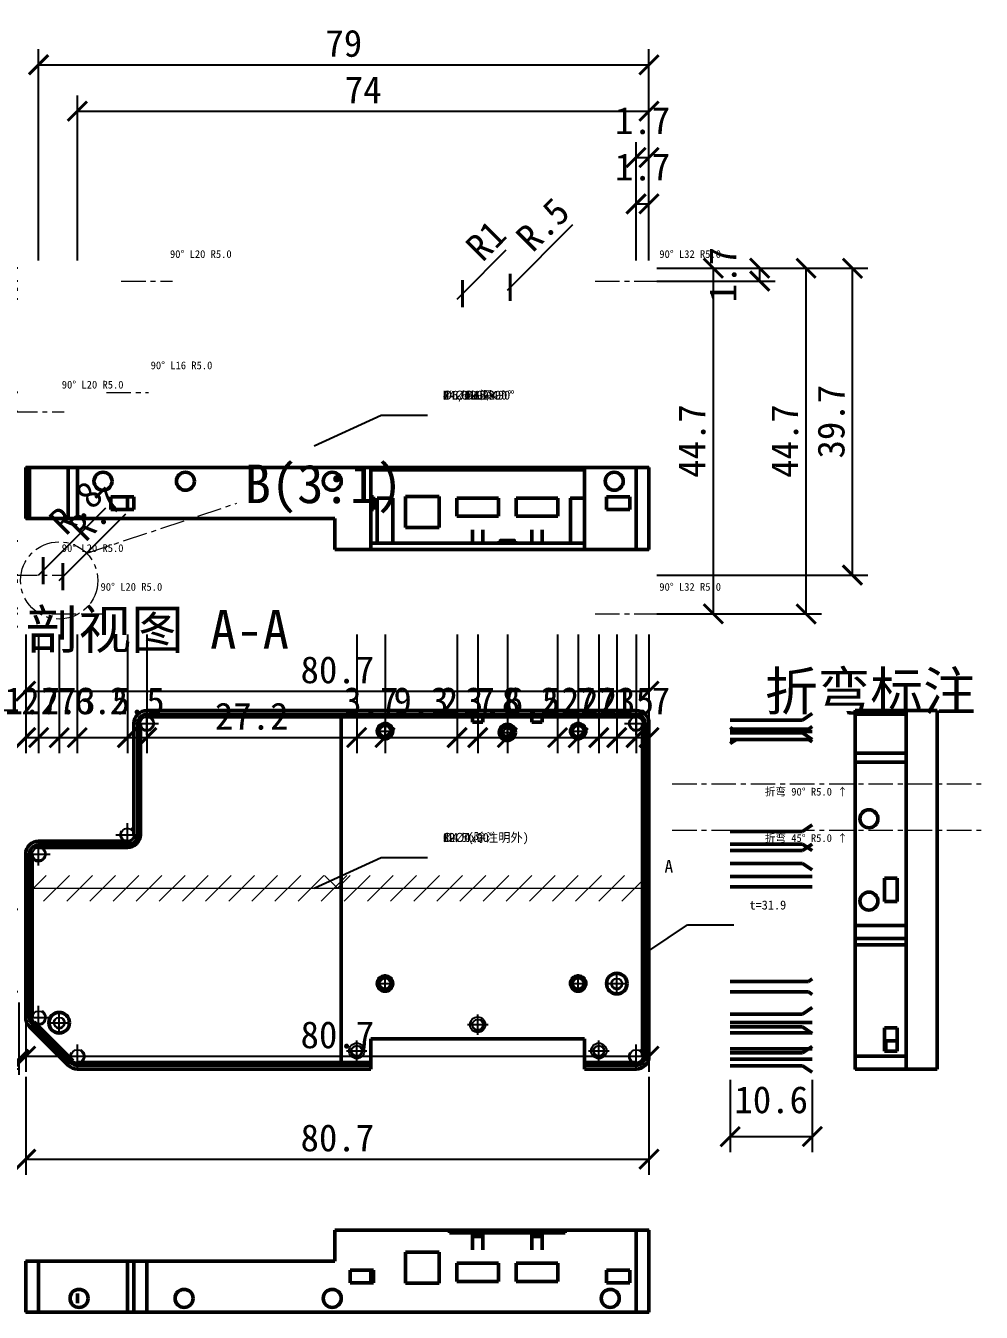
# Model space of a CAD drawing. Header units: metres. Extents: x 0 to 1189, y 0 to 841.
# Drawn here: x 425.5 to 549.2, y 503.3 to 669.8 of the extents above; entities that cross this region are included whole.
import ezdxf

# ---------------------------------------------------------------- set-up
doc = ezdxf.new("R2010")
doc.units = ezdxf.units.M
doc.linetypes.add('CENTER', pattern=[5.079999999999999, 3.175, -0.635, 0.635, -0.635])
for name, color, linetype, lineweight in [('CENTER', 1, 'CENTER', 18), ('DIM', 2, 'CONTINUOUS', 18), ('HOLE', 7, 'CONTINUOUS', 50), ('LEADER', 2, 'CONTINUOUS', 18), ('OUTLINE', 7, 'CONTINUOUS', 50), ('SECTION', 1, 'CONTINUOUS', 18), ('TEXT', 7, 'CONTINUOUS', 13)]:
    doc.layers.add(name, color=color, linetype=linetype, lineweight=lineweight)
doc.styles.add('OpenSansCondensed-Light', font='OpenSansCondensed-Light.ttf')
doc.styles.add('SimSun', font='simsun.ttc')
doc.dimstyles.new('EZDXF', dxfattribs={"dimtxt": 0.25, "dimasz": 0.175, "dimexe": 0.375, "dimexo": 0.125, "dimgap": 0.1, "dimtad": 1, "dimlfac": 100, "dimzin": 12, "dimdsep": 46, "dimtxsty": 'OpenSansCondensed-Light', "dimblk": 'ARCHTICK', "dimcen": 2.5, "dimazin": 3, "dimtfac": 0.5, "dimtmove": 2, "dimatfit": 3})
doc.dimstyles.new('GB_DIM', dxfattribs={"dimtxt": 3.5, "dimasz": 2.5, "dimexe": 2, "dimexo": 1, "dimgap": 1, "dimtad": 1, "dimdec": 1, "dimzin": 12, "dimdsep": 46, "dimtxsty": 'SimSun', "dimblk": 'ARCHTICK', "dimcen": 2.5, "dimclrd": 2, "dimclre": 2, "dimclrt": 7, "dimadec": 0, "dimazin": 3, "dimtfac": 1, "dimtmove": 2, "dimatfit": 3})

# ---------------------------------------------------------------- blocks, each defined once
blk = doc.blocks.new('_ARCHTICK')
at = {"color": 0, "linetype": 'BYBLOCK', "const_width": 0.15}
blk.add_lwpolyline([(-0.5, -0.5), (0.5, 0.5)], dxfattribs=at)
blk = doc.blocks.new('*D48')
at = {"color": 2}
for p, q in [((488.1896180352542, 635.9458280352542), (496.32134601890016, 644.0775560188988)), ((487.8361, 635.59231), (488.1896180352542, 635.9458280352542))]:
    blk.add_line(p, q, dxfattribs=at)
at = {"layer": 'Defpoints'}
for p in [(488.1896180352542, 635.9458280352542), (487.8361, 635.59231)]:
    blk.add_point(p, dxfattribs=at)
at = {"layer": 'DIM', "color": 2, "xscale": 2.5, "yscale": 2.5, "rotation": 224.9999999999954}
blk.add_blockref('_ARCHTICK', (488.1896180352542, 635.9458280352542), dxfattribs=at)
at = {"layer": 'DIM', "color": 7, "insert": (492.4322587223742, 644.077556018899), "char_height": 3.5, "attachment_point": 5, "rotation": 44.999999999995396, "style": 'SimSun'}
blk.add_mtext('R.5', dxfattribs=at)
blk = doc.blocks.new('*D50')
at = {"color": 2}
for p, q in [((427.7646967254237, 599.3018617254237), (435.896424709069, 607.433589709069)), ((427.1755, 598.712665), (427.7646967254237, 599.3018617254237))]:
    blk.add_line(p, q, dxfattribs=at)
at = {"layer": 'Defpoints'}
for p in [(427.7646967254237, 599.3018617254237), (427.1755, 598.712665)]:
    blk.add_point(p, dxfattribs=at)
at = {"layer": 'DIM', "color": 2, "xscale": 2.5, "yscale": 2.5, "rotation": 225}
blk.add_blockref('_ARCHTICK', (427.7646967254237, 599.3018617254237), dxfattribs=at)
at = {"layer": 'DIM', "color": 7, "insert": (432.007337412543, 607.433589709069), "char_height": 3.5, "attachment_point": 5, "rotation": 45, "style": 'SimSun'}
blk.add_mtext('R.8', dxfattribs=at)

msp = doc.modelspace()

# ---------------------------------------------------------------- hatches: boundary and pattern name
at = {"layer": 'SECTION'}
h = msp.add_hatch(dxfattribs=at)
h.set_pattern_fill('ANSI31', scale=0.6666)
h.set_pattern_definition([(45, (0, 0), (-1.4965596826, 1.4965596826), [])])
h.paths.add_polyline_path([(425.5090000034269, 556.53316), (506.16760000343874, 556.53316), (506.16760000343874, 559.86616), (425.5090000034269, 559.86616)])

# ---------------------------------------------------------------- linework, layer by layer
for centre, radius in [((441.1741, 579.5308600000001), 0.8332499999999999), ((504.5011, 579.5308600000001), 0.8332499999999999), ((472.00435, 578.53096), 0.6666), ((487.8361, 578.36431), 0.749925), ((487.8361, 578.36431), 0.49995), ((497.00185, 578.53096), 0.6666), ((438.67435, 565.1323), 0.8332499999999999), ((427.1755, 562.63255), 0.8332499999999999), ((472.00435, 545.86756), 0.6666), ((497.00185, 545.86756), 0.6666), ((502.00135, 545.86756), 0.6666), ((427.1755, 541.4846650000001), 0.8332499999999999), ((429.8419, 540.8014000000001), 0.6666), ((484.00315, 540.5517583000001), 0.9999), ((484.00315, 540.5517583000001), 0.6666), ((468.33805, 537.1684300000001), 0.9999), ((468.33805, 537.1684300000001), 0.6666), ((499.66825, 537.1684300000001), 0.9999), ((499.66825, 537.1684300000001), 0.6666), ((432.19133170000003, 536.4685000000001), 0.8332499999999999), ((504.5011, 536.4685000000001), 0.8332499999999999)]:
    msp.add_circle(centre, radius)
for centre, radius in [((441.1741, 579.5308600000001), 0.9582374999999999), ((504.5011, 579.5308600000001), 0.9582374999999999), ((472.00435, 578.53096), 0.7665899999999999), ((487.8361, 578.36431), 0.5749424999999999), ((497.00185, 578.53096), 0.7665899999999999), ((438.67435, 565.1323), 0.9582374999999999), ((427.1755, 562.63255), 0.9582374999999999), ((472.00435, 545.86756), 0.7665899999999999), ((497.00185, 545.86756), 0.7665899999999999), ((502.00135, 545.86756), 0.73326), ((427.1755, 541.4846650000001), 0.9582374999999999), ((429.8419, 540.8014000000001), 0.73326), ((484.00315, 540.5517583000001), 0.7665899999999999), ((468.33805, 537.1684300000001), 0.7665899999999999), ((499.66825, 537.1684300000001), 0.7665899999999999), ((432.19133170000003, 536.4685000000001), 0.9582374999999999), ((504.5011, 536.4685000000001), 0.9582374999999999)]:
    msp.add_arc(centre, radius, 150, 60)
at = {"layer": 'CENTER'}
for p, q in [((437.85776500000003, 636.75886), (444.490435, 636.75886)), ((499.18496500000003, 636.75886), (509.817235, 636.75886)), ((435.94129000000004, 622.3603), (441.40741, 622.3603)), ((423.859165, 619.86055), (430.49183500000004, 619.86055)), ((433.34155, 601.52905), (452.8414, 608.0289)), ((423.859165, 598.712665), (430.49183500000004, 598.712665)), ((428.8749967, 593.6965), (435.5076667, 593.6965)), ((499.18496500000003, 593.6965), (509.817235, 593.6965)), ((509.1676, 571.69736), (549.1676, 571.69736)), ((509.1676, 565.69736), (549.1676, 565.69736))]:
    msp.add_line(p, q, dxfattribs=at)
msp.add_circle((429.8419, 598.0294), 4.999499999999999, dxfattribs=at)
at = {"layer": 'HOLE'}
for centre, radius in [((472.00435, 578.53096), 0.9999), ((472.00435, 578.53096), 0.8332499999999999), ((497.00185, 578.53096), 0.9999), ((497.00185, 578.53096), 0.8332499999999999), ((472.00435, 545.86756), 0.9999), ((472.00435, 545.86756), 0.8332499999999999), ((497.00185, 545.86756), 0.9999), ((497.00185, 545.86756), 0.8332499999999999)]:
    msp.add_circle(centre, radius, dxfattribs=at)
at = {"layer": 'OUTLINE'}
for p, q in [((425.509, 606.0286), (425.509, 612.66127)), ((431.0131162, 612.66127), (425.9969512, 612.66127)), ((425.9969512, 612.66127), (425.9969512, 606.0286)), ((431.0131162, 606.0286), (431.0131162, 612.66127)), ((432.19133170000003, 612.66127), (470.1712, 612.66127)), ((432.19133170000003, 612.66127), (432.19133170000003, 606.0286)), ((497.8351, 612.66127), (441.1741, 612.66127)), ((470.1712, 602.029), (470.1712, 612.66127)), ((497.8351, 612.66127), (504.5011, 612.66127)), ((497.8351, 602.029), (497.8351, 612.66127)), ((504.5011, 602.029), (504.5011, 612.66127)), ((506.1676, 612.66127), (506.1676, 602.029)), ((497.8351, 612.32797), (470.1712, 612.32797)), ((436.5079, 608.86165), (436.5079, 607.19515)), ((439.5076, 608.86165), (436.5079, 608.86165)), ((438.67435, 607.19515), (438.67435, 608.86165)), ((439.5076, 607.19515), (439.5076, 608.86165)), ((470.5045, 608.86165), (470.1712, 608.86165)), ((470.5045, 607.19515), (470.5045, 608.86165)), ((471.00445, 602.86225), (471.00445, 608.695)), ((473.00425, 602.86225), (473.00425, 608.695)), ((474.67075, 604.89538), (474.67075, 608.89498)), ((474.67075, 608.89498), (479.00365, 608.89498)), ((479.00365, 608.89498), (479.00365, 604.89538)), ((481.30342, 608.6883339999999), (486.70288, 608.6883339999999)), ((481.30342, 606.32857), (481.30342, 608.6883339999999)), ((486.70288, 608.6883339999999), (486.70288, 606.32857)), ((488.96932000000004, 608.6883339999999), (494.36878, 608.6883339999999)), ((488.96932000000004, 606.32857), (488.96932000000004, 608.6883339999999)), ((494.36878, 608.6883339999999), (494.36878, 606.32857)), ((496.00195, 602.86225), (496.00195, 608.695)), ((503.66785000000004, 608.86165), (500.66815, 608.86165)), ((500.66815, 607.19515), (500.66815, 608.86165)), ((503.66785000000004, 608.86165), (503.66785000000004, 607.19515)), ((425.9969512, 606.0286), (431.0131162, 606.0286)), ((465.505, 606.0286), (432.19133170000003, 606.0286)), ((436.5079, 607.19515), (439.5076, 607.19515)), ((465.505, 602.029), (465.505, 606.0286)), ((470.1712, 607.19515), (470.5045, 607.19515)), ((486.70288, 606.32857), (481.30342, 606.32857)), ((494.36878, 606.32857), (488.96932000000004, 606.32857)), ((503.66785000000004, 607.19515), (500.66815, 607.19515)), ((479.00365, 604.89538), (474.67075, 604.89538)), ((483.33655, 602.86225), (483.33655, 604.59541)), ((484.66975, 604.59541), (484.66975, 602.86225)), ((491.00245, 602.86225), (491.00245, 604.59541)), ((492.33565, 604.59541), (492.33565, 602.86225)), ((497.8351, 602.86225), (470.1712, 602.86225)), ((486.786205, 602.86225), (486.786205, 603.09556)), ((488.88599500000004, 602.86225), (488.88599500000004, 603.09556)), ((465.505, 602.029), (470.1712, 602.029)), ((497.8351, 602.029), (470.1712, 602.029)), ((497.8351, 602.029), (504.5011, 602.029)), ((441.1741, 581.19736), (504.5011, 581.19736)), ((532.832, 581.19736), (539.46467, 581.19736)), ((543.4642699999999, 581.19736), (539.46467, 581.19736)), ((543.4642699999999, 581.19736), (543.4642699999999, 534.802)), ((439.5076, 565.1323), (439.5076, 579.5308600000001)), ((440.00755000000004, 579.5308600000001), (440.00755000000004, 565.1323)), ((440.34085, 579.5308600000001), (440.00755000000004, 579.5308600000001)), ((440.34085, 579.5308600000001), (440.34085, 565.1323)), ((504.5011, 580.69741), (441.1741, 580.69741)), ((441.1741, 580.69741), (441.1741, 580.36411)), ((504.5011, 580.36411), (441.1741, 580.36411)), ((466.33825, 535.63525), (466.33825, 580.36411)), ((483.33655, 580.36411), (483.33655, 579.69751)), ((484.66975, 579.69751), (483.33655, 579.69751)), ((484.66975, 580.36411), (484.66975, 579.69751)), ((491.00245, 580.36411), (491.00245, 579.69751)), ((492.33565, 579.69751), (491.00245, 579.69751)), ((492.33565, 580.36411), (492.33565, 579.69751)), ((504.5011, 580.36411), (504.5011, 580.69741)), ((505.33435000000003, 536.4685000000001), (505.33435000000003, 579.5308600000001)), ((505.66765, 579.5308600000001), (505.33435000000003, 579.5308600000001)), ((505.66765, 536.4685000000001), (505.66765, 579.5308600000001)), ((506.1676, 536.4685000000001), (506.1676, 579.5308600000001)), ((526.049345000255, 579.96415), (516.6669499999989, 579.96415)), ((526.049345000255, 579.96415), (516.6669499999989, 579.96415)), ((527.299220000255, 580.7974), (526.049345000255, 579.96415)), ((527.299220000255, 580.7974), (526.049345000255, 579.96415)), ((532.832, 580.7090755), (532.832, 575.6932438)), ((539.46467, 580.7090755), (532.832, 580.7090755)), ((539.46467, 575.6932438), (539.46467, 580.7090755)), ((516.6669499999989, 579.0142450000001), (517.491867499999, 578.4643)), ((526.799270000255, 578.7976), (516.6669499999989, 578.7976)), ((526.799270000255, 578.7976), (516.6669499999989, 578.7976)), ((526.049345000255, 578.29765), (516.6669499999989, 578.29765)), ((526.049345000255, 578.29765), (516.6669499999989, 578.29765)), ((517.491867499999, 578.4643), (527.299220000255, 578.4643)), ((527.299220000255, 577.4644000000001), (526.049345000255, 578.29765)), ((527.299220000255, 577.4644000000001), (526.049345000255, 578.29765)), ((527.299220000255, 579.1309), (526.799270000255, 578.7976)), ((527.299220000255, 579.1309), (526.799270000255, 578.7976)), ((526.799270000255, 577.4644000000001), (516.6669499999989, 577.4644000000001)), ((516.6669499999989, 576.914455), (517.491867499999, 577.4644000000001)), ((526.799270000255, 577.4644000000001), (516.6669499999989, 577.4644000000001)), ((517.491867499999, 577.4644000000001), (527.299220000255, 577.4644000000001)), ((527.299220000255, 577.1311000000001), (526.799270000255, 577.4644000000001)), ((527.299220000255, 577.1311000000001), (526.799270000255, 577.4644000000001)), ((532.832, 575.6932438), (539.46467, 575.6932438)), ((532.832, 574.5146950000001), (532.832, 553.36681)), ((539.46467, 574.5146950000001), (532.832, 574.5146950000001)), ((539.46467, 574.5146950000001), (539.46467, 553.36681)), ((527.299220000255, 566.3988400000001), (526.049345000255, 565.56559)), ((440.00755000000004, 565.1323), (440.34085, 565.1323)), ((526.049345000255, 565.56559), (516.6669499999989, 565.56559)), ((427.1755, 564.29905), (438.67435, 564.29905)), ((438.67435, 563.7991000000001), (427.1755, 563.7991000000001)), ((427.1755, 563.7991000000001), (427.1755, 563.4658000000001)), ((438.67435, 563.4658000000001), (427.1755, 563.4658000000001)), ((438.67435, 563.4658000000001), (438.67435, 563.7991000000001)), ((526.049345000255, 563.89909), (516.6669499999989, 563.89909)), ((526.049345000255, 563.06584), (516.6669499999989, 563.06584)), ((527.299220000255, 563.89909), (526.049345000255, 563.06584)), ((527.299220000255, 563.06584), (526.049345000255, 563.89909)), ((425.509, 541.4846650000001), (425.509, 562.63255)), ((426.00895, 562.63255), (426.00895, 541.4846650000001)), ((426.34225000000004, 562.63255), (426.00895, 562.63255)), ((426.34225000000004, 562.63255), (426.34225000000004, 541.4846650000001)), ((526.049345000255, 561.39934), (516.6669499999989, 561.39934)), ((527.299220000255, 560.56609), (526.049345000255, 561.39934)), ((526.965920000255, 559.73284), (516.6669499999989, 559.73284)), ((527.299220000255, 559.73284), (526.965920000255, 559.73284)), ((536.63162, 559.49953), (538.29812, 559.49953)), ((536.63162, 556.49983), (536.63162, 559.49953)), ((538.29812, 559.49953), (538.29812, 556.49983)), ((526.965920000255, 558.39964), (516.6669499999989, 558.39964)), ((527.299220000255, 558.39964), (526.965920000255, 558.39964)), ((538.29812, 556.49983), (536.63162, 556.49983)), ((532.832, 553.36681), (539.46467, 553.36681)), ((539.46467, 551.7003100000001), (532.832, 551.7003100000001)), ((532.832, 550.86706), (532.832, 536.4685000000001)), ((539.46467, 550.86706), (532.832, 550.86706)), ((539.46467, 550.86706), (539.46467, 536.4685000000001)), ((526.799270000255, 546.1342), (516.6669499999989, 546.1342)), ((526.799270000255, 546.1342), (516.6669499999989, 546.1342)), ((527.299220000255, 546.4675), (526.799270000255, 546.1342)), ((527.299220000255, 546.4675), (526.799270000255, 546.1342)), ((526.799270000255, 544.801), (516.6669499999989, 544.801)), ((526.799270000255, 544.801), (516.6669499999989, 544.801)), ((527.299220000255, 544.4677), (526.799270000255, 544.801)), ((527.299220000255, 544.4677), (526.799270000255, 544.801)), ((527.299220000255, 542.751205), (526.049345000255, 541.917955)), ((426.00895, 541.4846650000001), (426.34225000000004, 541.4846650000001)), ((526.049345000255, 541.917955), (516.6669499999989, 541.917955)), ((431.0131162, 535.2902845), (425.9969512, 540.3061162)), ((426.58622560000003, 540.8953906), (426.35058250000003, 540.6597475)), ((426.35058250000003, 540.6597475), (431.36674750000003, 535.6439158000001)), ((426.58622560000003, 540.8953906), (431.60239060000004, 535.8795589)), ((516.6669499999989, 540.8183983), (517.0002499999989, 540.8183983)), ((526.049345000255, 540.2514550000001), (516.6669499999989, 540.2514550000001)), ((516.6669499999989, 539.4851983), (517.0002499999989, 539.4851983)), ((517.0002499999989, 540.8183983), (527.299220000255, 540.8183983)), ((517.0002499999989, 539.4851983), (527.299220000255, 539.4851983)), ((527.299220000255, 539.4182050000001), (526.049345000255, 540.2514550000001)), ((538.29812, 540.1348), (536.63162, 540.1348)), ((536.63162, 540.1348), (536.63162, 537.1351)), ((538.29812, 537.1351), (538.29812, 540.1348)), ((470.1712, 538.7352733), (470.1712, 535.63525)), ((497.8351, 538.7352733), (470.1712, 538.7352733)), ((497.8351, 538.7352733), (497.8351, 535.63525)), ((527.299220000255, 537.73504), (526.049345000255, 536.90179)), ((527.299220000255, 537.73504), (526.049345000255, 536.90179)), ((538.29812, 538.4683), (536.79827, 538.4683)), ((505.33435000000003, 536.4685000000001), (505.66765, 536.4685000000001)), ((516.6669499999989, 537.43507), (517.0002499999989, 537.43507)), ((516.6669499999989, 537.43507), (517.0002499999989, 537.43507)), ((526.049345000255, 536.90179), (516.6669499999989, 536.90179)), ((526.049345000255, 536.90179), (516.6669499999989, 536.90179)), ((516.6669499999989, 536.1018700000001), (517.0002499999989, 536.1018700000001)), ((516.6669499999989, 536.1018700000001), (517.0002499999989, 536.1018700000001)), ((517.0002499999989, 537.43507), (527.299220000255, 537.43507)), ((517.0002499999989, 537.43507), (527.299220000255, 537.43507)), ((517.0002499999989, 536.1018700000001), (527.299220000255, 536.1018700000001)), ((517.0002499999989, 536.1018700000001), (527.299220000255, 536.1018700000001)), ((532.832, 536.4685000000001), (539.46467, 536.4685000000001)), ((536.63162, 537.1351), (538.29812, 537.1351)), ((431.36674750000003, 535.6439158000001), (431.60239060000004, 535.8795589)), ((432.19133170000003, 535.63525), (470.1712, 535.63525)), ((432.19133170000003, 535.63525), (432.19133170000003, 535.30195)), ((432.19133170000003, 535.30195), (470.1712, 535.30195)), ((432.19133170000003, 534.802), (470.1712, 534.802)), ((470.1712, 535.30195), (470.1712, 535.63525)), ((470.1712, 534.802), (470.1712, 535.30195)), ((497.8351, 535.63525), (504.5011, 535.63525)), ((497.8351, 535.63525), (497.8351, 535.30195)), ((497.8351, 535.30195), (497.8351, 534.802)), ((497.8351, 535.30195), (504.5011, 535.30195)), ((497.8351, 534.802), (504.5011, 534.802)), ((504.5011, 535.30195), (504.5011, 535.63525)), ((526.049345000255, 535.23529), (516.6669499999989, 535.23529)), ((526.049345000255, 535.23529), (516.6669499999989, 535.23529)), ((527.299220000255, 534.40204), (526.049345000255, 535.23529)), ((527.299220000255, 534.40204), (526.049345000255, 535.23529)), ((539.46467, 534.802), (532.832, 534.802)), ((543.4642699999999, 534.802), (539.46467, 534.802)), ((480.33685, 513.97127), (465.505, 513.97127)), ((465.505, 513.97127), (465.505, 509.97167)), ((480.33685, 513.97127), (480.33685, 513.63797)), ((480.33685, 513.63797), (483.33655, 513.63797)), ((494.33545000000004, 513.97127), (481.33675, 513.97127)), ((481.33675, 513.97127), (481.33675, 513.63797)), ((484.66975, 513.63797), (483.33655, 513.63797)), ((483.33655, 513.63797), (483.33655, 511.40486)), ((484.66975, 513.13802), (483.33655, 513.13802)), ((484.66975, 513.63797), (491.00245, 513.63797)), ((484.66975, 511.40486), (484.66975, 513.63797)), ((492.33565, 513.63797), (491.00245, 513.63797)), ((491.00245, 513.63797), (491.00245, 511.40486)), ((492.33565, 513.13802), (491.00245, 513.13802)), ((492.33565, 513.63797), (495.33535, 513.63797)), ((492.33565, 511.40486), (492.33565, 513.63797)), ((494.33545000000004, 513.63797), (494.33545000000004, 513.97127)), ((504.5011, 513.97127), (495.33535, 513.97127)), ((495.33535, 513.97127), (495.33535, 513.63797)), ((504.5011, 503.339), (504.5011, 513.97127)), ((506.1676, 513.97127), (506.1676, 503.339)), ((474.67075, 511.10489), (474.67075, 507.10529)), ((479.00365, 511.10489), (474.67075, 511.10489)), ((479.00365, 507.10529), (479.00365, 511.10489)), ((425.509, 503.339), (425.509, 509.97167)), ((427.1755, 509.97167), (438.67435, 509.97167)), ((427.1755, 509.97167), (427.1755, 503.339)), ((438.67435, 503.339), (438.67435, 509.97167)), ((439.5076, 503.339), (439.5076, 509.97167)), ((441.1741, 509.97167), (465.505, 509.97167)), ((441.1741, 509.97167), (441.1741, 503.339)), ((486.70288, 509.6717), (481.30342, 509.6717)), ((481.30342, 509.6717), (481.30342, 507.311936)), ((486.70288, 507.311936), (486.70288, 509.6717)), ((494.36878, 509.6717), (488.96932000000004, 509.6717)), ((488.96932000000004, 509.6717), (488.96932000000004, 507.311936)), ((494.36878, 507.311936), (494.36878, 509.6717)), ((467.5048, 508.80512), (467.5048, 507.13862)), ((470.5045, 508.80512), (467.5048, 508.80512)), ((470.1712, 507.13862), (470.1712, 508.80512)), ((470.5045, 507.13862), (470.5045, 508.80512)), ((500.66815, 507.13862), (500.66815, 508.80512)), ((500.66815, 508.80512), (503.66785000000004, 508.80512)), ((503.66785000000004, 508.80512), (503.66785000000004, 507.13862)), ((467.5048, 507.13862), (470.5045, 507.13862)), ((474.67075, 507.10529), (479.00365, 507.10529)), ((481.30342, 507.311936), (486.70288, 507.311936)), ((488.96932000000004, 507.311936), (494.36878, 507.311936)), ((503.66785000000004, 507.13862), (500.66815, 507.13862)), ((432.19133170000003, 505.7690903), (432.19133170000003, 504.5085497)), ((427.1755, 503.339), (438.67435, 503.339)), ((441.1741, 503.339), (504.5011, 503.339))]:
    msp.add_line(p, q, dxfattribs=at)
for centre, radius in [((435.50800000000004, 610.86145), 1.1672166), ((446.1736, 610.86145), 1.1672166), ((465.1717, 610.86145), 1.1672166), ((501.66805, 610.86145), 1.1672166), ((487.8361, 578.36431), 1.049895), ((487.8361, 578.36431), 0.949905), ((534.63182, 567.19876), 1.1672166), ((534.63182, 556.5331600000001), 1.1672166), ((502.00135, 545.86756), 1.3332), ((429.8419, 540.8014000000001), 1.3332), ((432.40831000000003, 505.13882), 1.1672166), ((446.00695, 505.13882), 1.1672166), ((465.1717, 505.13882), 1.1672166), ((501.1501018, 505.13882), 1.1672166)]:
    msp.add_circle(centre, radius, dxfattribs=at)
for centre, radius, start, end in [((441.1741, 579.5308600000001), 1.6664999999999999, 90.00021045914971, 179.9998479605043), ((504.5011, 579.5308600000001), 1.6664999999999999, 0, 90.00021045914971), ((441.1741, 579.5308600000001), 1.16655, 90.00021045914971, 179.9998479605043), ((504.5011, 579.5308600000001), 1.16655, 0, 90.00021045914971), ((438.67435, 565.1323), 1.6664999999999999, -90.00021045914971, 0), ((438.67435, 565.1323), 1.3332, -90.00021045914971, -0), ((427.1755, 562.63255), 1.6664999999999999, 90.00021045914971, 179.9998479605043), ((427.1755, 562.63255), 1.16655, 90.00021045914971, 179.9998479605043), ((427.1755, 541.4846650000001), 1.6664999999999999, 179.9998479605043, 224.99995319007914), ((427.1755, 541.4846650000001), 1.16655, -179.9998479605043, -134.99974273092943), ((504.5011, 536.4685000000001), 1.6664999999999999, -90.00021045914971, 0), ((504.5011, 536.4685000000001), 1.16655, -90.00021045914971, -0), ((432.19133170000003, 536.4685000000001), 1.6664999999999999, -134.99974273092943, -90.00021045914971), ((432.19133170000003, 536.4685000000001), 1.16655, -134.99974273092943, -90.00021045914971)]:
    msp.add_arc(centre, radius, start, end, dxfattribs=at)
for points in [[(425.9969512, 612.66127), (425.9596216, 612.66127), (425.9229586, 612.66127), (425.8876288, 612.66127), (425.8539655, 612.66127), (425.8209688, 612.66127), (425.79030520000003, 612.66127), (425.7606415, 612.66127), (425.7326443, 612.66127), (425.7063136, 612.66127), (425.6813161, 612.66127), (425.6579851, 612.66127), (425.6359873, 612.66127), (425.6163226, 612.66127), (425.59765780000004, 612.66127), (425.5813261, 612.66127), (425.5663276, 612.66127), (425.5526623, 612.66127), (425.5416634, 612.66127), (425.5313311, 612.66127), (425.5239985, 612.66127), (425.51766580000003, 612.66127), (425.5129996, 612.66127), (425.5106665, 612.66127), (425.509, 612.66127)], [(432.19133170000003, 612.66127), (432.1370038, 612.66127), (432.0826759, 612.66127), (432.028348, 612.66127), (431.9740201, 612.66127), (431.9200255, 612.66127), (431.8663642, 612.66127), (431.8130362, 612.66127), (431.7603748, 612.66127), (431.7080467, 612.66127), (431.6560519, 612.66127), (431.6047237, 612.66127), (431.5537288, 612.66127), (431.5040671, 612.66127), (431.4547387, 612.66127), (431.4060769, 612.66127), (431.35841500000004, 612.66127), (431.3114197, 612.66127), (431.2660909, 612.66127), (431.2207621, 612.66127), (431.17743310000003, 612.66127), (431.1344374, 612.66127), (431.0927749, 612.66127), (431.0527789, 612.66127), (431.0131162, 612.66127)], [(506.1676, 612.66127), (506.16160060000004, 612.66127), (506.1519349, 612.66127), (506.1336034, 612.66127), (506.10860590000004, 612.66127), (506.0782756, 612.66127), (506.0382796, 612.66127), (505.99495060000004, 612.66127), (505.9422892, 612.66127), (505.8852949, 612.66127), (505.8219679, 612.66127), (505.7519749, 612.66127), (505.6796488, 612.66127), (505.5983236, 612.66127), (505.5146653, 612.66127), (505.4256742, 612.66127), (505.3333501, 612.66127), (505.23769300000004, 612.66127), (505.137703, 612.66127), (505.0363798, 612.66127), (504.9317236, 612.66127), (504.8257342, 612.66127), (504.7184116, 612.66127), (504.6100891, 612.66127), (504.5011, 612.66127)], [(472.00435, 608.695), (471.9390232, 608.695), (471.8740297, 608.695), (471.8093695, 608.695), (471.7460425, 608.695), (471.6830488, 608.695), (471.6223882, 608.695), (471.5623942, 608.695), (471.5050666, 608.695), (471.4494055, 608.695), (471.39607750000005, 608.695), (471.3460825, 608.695), (471.29742070000003, 608.695), (471.25375840000004, 608.695), (471.21176260000004, 608.695), (471.17376640000003, 608.695), (471.1397698, 608.695), (471.10810630000003, 608.695), (471.08210890000004, 608.695), (471.0581113, 608.695), (471.0397798, 608.695), (471.02478130000003, 608.695), (471.0137824, 608.695), (471.0081163, 608.695), (471.00445, 608.695)], [(473.00425, 608.695), (473.0005837, 608.695), (472.9949176, 608.695), (472.9839187, 608.695), (472.9689202, 608.695), (472.9505887, 608.695), (472.9265911, 608.695), (472.9005937, 608.695), (472.8689302, 608.695), (472.8349336, 608.695), (472.7969374, 608.695), (472.7549416, 608.695), (472.7112793, 608.695), (472.6626175, 608.695), (472.6126225, 608.695), (472.5592945, 608.695), (472.5036334, 608.695), (472.4463058, 608.695), (472.38631180000004, 608.695), (472.32565120000004, 608.695), (472.26265750000005, 608.695), (472.19933050000003, 608.695), (472.13467030000004, 608.695), (472.0696768, 608.695), (472.00435, 608.695)], [(497.00185, 608.695), (496.9365232, 608.695), (496.8715297, 608.695), (496.8068695, 608.695), (496.7435425, 608.695), (496.6805488, 608.695), (496.6198882, 608.695), (496.55989420000003, 608.695), (496.5025666, 608.695), (496.4469055, 608.695), (496.3935775, 608.695), (496.3435825, 608.695), (496.29492070000003, 608.695), (496.2512584, 608.695), (496.2092626, 608.695), (496.17126640000004, 608.695), (496.1372698, 608.695), (496.10560630000003, 608.695), (496.07960890000004, 608.695), (496.0556113, 608.695), (496.0372798, 608.695), (496.02228130000003, 608.695), (496.0112824, 608.695), (496.00561630000004, 608.695), (496.00195, 608.695)], [(497.8351, 608.695), (497.8111024, 608.695), (497.7867715, 608.695), (497.7604408, 608.695), (497.7331102, 608.695), (497.7047797, 608.695), (497.67478270000004, 608.695), (497.6441191, 608.695), (497.6121223, 608.695), (497.5791256, 608.695), (497.545129, 608.695), (497.5101325, 608.695), (497.4748027, 608.695), (497.4378064, 608.695), (497.4008101, 608.695), (497.3628139, 608.695), (497.3241511, 608.695), (497.28515500000003, 608.695), (497.2454923, 608.695), (497.2054963, 608.695), (497.165167, 608.695), (497.1245044, 608.695), (497.0838418, 608.695), (497.0428459, 608.695), (497.00185, 608.695)], [(425.509, 606.0286), (425.5106665, 606.0286), (425.5129996, 606.0286), (425.51766580000003, 606.0286), (425.5239985, 606.0286), (425.5313311, 606.0286), (425.5416634, 606.0286), (425.5526623, 606.0286), (425.5663276, 606.0286), (425.5813261, 606.0286), (425.59765780000004, 606.0286), (425.6163226, 606.0286), (425.6359873, 606.0286), (425.6579851, 606.0286), (425.6813161, 606.0286), (425.7063136, 606.0286), (425.7326443, 606.0286), (425.7606415, 606.0286), (425.79030520000003, 606.0286), (425.8209688, 606.0286), (425.8539655, 606.0286), (425.8876288, 606.0286), (425.9229586, 606.0286), (425.9596216, 606.0286), (425.9969512, 606.0286)], [(431.0131162, 606.0286), (431.0527789, 606.0286), (431.0927749, 606.0286), (431.1344374, 606.0286), (431.17743310000003, 606.0286), (431.2207621, 606.0286), (431.2660909, 606.0286), (431.3114197, 606.0286), (431.35841500000004, 606.0286), (431.4060769, 606.0286), (431.4547387, 606.0286), (431.5040671, 606.0286), (431.5537288, 606.0286), (431.6047237, 606.0286), (431.6560519, 606.0286), (431.7080467, 606.0286), (431.7603748, 606.0286), (431.8130362, 606.0286), (431.8663642, 606.0286), (431.9200255, 606.0286), (431.9740201, 606.0286), (432.028348, 606.0286), (432.0826759, 606.0286), (432.1370038, 606.0286), (432.19133170000003, 606.0286)], [(487.8361, 603.09556), (487.7674402, 603.09556), (487.6991137, 603.09556), (487.63145380000003, 603.09556), (487.5647938, 603.09556), (487.4988004, 603.09556), (487.4348068, 603.09556), (487.3721464, 603.09556), (487.31181910000004, 603.09556), (487.2534916, 603.09556), (487.19749720000004, 603.09556), (487.1448358, 603.09556), (487.09384090000003, 603.09556), (487.0478455, 603.09556), (487.0038499, 603.09556), (486.9641872, 603.09556), (486.92819080000004, 603.09556), (486.8948608, 603.09556), (486.86753020000003, 603.09556), (486.8425327, 603.09556), (486.8235346, 603.09556), (486.8075362, 603.09556), (486.796204, 603.09556), (486.79020460000004, 603.09556), (486.786205, 603.09556)], [(487.8361, 603.19555), (487.7741062, 603.19555), (487.7121124, 603.19555), (487.6511185, 603.19555), (487.5904579, 603.19555), (487.5307972, 603.19555), (487.4731363, 603.19555), (487.41614200000004, 603.19555), (487.3618141, 603.19555), (487.3091527, 603.19555), (487.25815780000005, 603.19555), (487.21082920000003, 603.19555), (487.16450050000003, 603.19555), (487.1231713, 603.19555), (487.0831753, 603.19555), (487.0471789, 603.19555), (487.0145155, 603.19555), (486.98451850000004, 603.19555), (486.9598543, 603.19555), (486.9371899, 603.19555), (486.9198583, 603.19555), (486.9055264, 603.19555), (486.8951941, 603.19555), (486.88952800000004, 603.19555), (486.88619500000004, 603.19555)], [(488.33605, 603.19555), (488.3287174, 603.19555), (488.3173852, 603.19555), (488.2957207, 603.19555), (488.26672360000003, 603.19555), (488.2320604, 603.19555), (488.1873982, 603.19555), (488.1400696, 603.19555), (488.0847418, 603.19555), (488.0267476, 603.19555), (487.9650871, 603.19555), (487.9010935, 603.19555), (487.8361, 603.19555), (487.77110650000003, 603.19555), (487.7071129, 603.19555), (487.6454524, 603.19555), (487.5874582, 603.19555), (487.5321304, 603.19555), (487.4848018, 603.19555), (487.4401396, 603.19555), (487.4054764, 603.19555), (487.3764793, 603.19555), (487.3548148, 603.19555), (487.3434826, 603.19555), (487.33615000000003, 603.19555)], [(487.33615000000003, 603.19555), (487.3434826, 603.19555), (487.3548148, 603.19555), (487.3764793, 603.19555), (487.4054764, 603.19555), (487.4401396, 603.19555), (487.4848018, 603.19555), (487.5321304, 603.19555), (487.5874582, 603.19555), (487.6454524, 603.19555), (487.7071129, 603.19555), (487.77110650000003, 603.19555), (487.8361, 603.19555), (487.9010935, 603.19555), (487.9650871, 603.19555), (488.0267476, 603.19555), (488.0847418, 603.19555), (488.1400696, 603.19555), (488.1873982, 603.19555), (488.2320604, 603.19555), (488.26672360000003, 603.19555), (488.2957207, 603.19555), (488.3173852, 603.19555), (488.3287174, 603.19555), (488.33605, 603.19555)], [(488.786005, 603.19555), (488.782672, 603.19555), (488.7770059, 603.19555), (488.7666736, 603.19555), (488.7523417, 603.19555), (488.7350101, 603.19555), (488.7123457, 603.19555), (488.6876815, 603.19555), (488.6576845, 603.19555), (488.6250211, 603.19555), (488.58902470000004, 603.19555), (488.5490287, 603.19555), (488.5076995, 603.19555), (488.4613708, 603.19555), (488.4140422, 603.19555), (488.3630473, 603.19555), (488.3103859, 603.19555), (488.256058, 603.19555), (488.1990637, 603.19555), (488.14140280000004, 603.19555), (488.0817421, 603.19555), (488.02108150000004, 603.19555), (487.9600876, 603.19555), (487.8980938, 603.19555), (487.8361, 603.19555)], [(488.88599500000004, 603.09556), (488.8819954, 603.09556), (488.875996, 603.09556), (488.8646638, 603.09556), (488.8486654, 603.09556), (488.8296673, 603.09556), (488.8046698, 603.09556), (488.77733920000003, 603.09556), (488.7440092, 603.09556), (488.7080128, 603.09556), (488.6683501, 603.09556), (488.62435450000004, 603.09556), (488.5783591, 603.09556), (488.5273642, 603.09556), (488.4747028, 603.09556), (488.4187084, 603.09556), (488.3603809, 603.09556), (488.3000536, 603.09556), (488.23739320000004, 603.09556), (488.17339960000004, 603.09556), (488.1074062, 603.09556), (488.0407462, 603.09556), (487.97308630000003, 603.09556), (487.9047598, 603.09556), (487.8361, 603.09556)], [(504.5011, 602.029), (504.6100891, 602.029), (504.7184116, 602.029), (504.8257342, 602.029), (504.9317236, 602.029), (505.0363798, 602.029), (505.137703, 602.029), (505.23769300000004, 602.029), (505.3333501, 602.029), (505.4256742, 602.029), (505.5146653, 602.029), (505.5983236, 602.029), (505.6796488, 602.029), (505.7519749, 602.029), (505.8219679, 602.029), (505.8852949, 602.029), (505.9422892, 602.029), (505.99495060000004, 602.029), (506.0382796, 602.029), (506.0782756, 602.029), (506.10860590000004, 602.029), (506.1336034, 602.029), (506.1519349, 602.029), (506.16160060000004, 602.029), (506.1676, 602.029)], [(532.832, 581.19736), (532.832, 581.1956935000001), (532.832, 581.1933604000001), (532.832, 581.1886942), (532.832, 581.1823615000001), (532.832, 581.1746956000001), (532.832, 581.1646966000001), (532.832, 581.1533644), (532.832, 581.1400324), (532.832, 581.1250339000001), (532.832, 581.1083689), (532.832, 581.0897041000001), (532.832, 581.0703727), (532.832, 581.0480416), (532.832, 581.0250439), (532.832, 581.0000464), (532.832, 580.9733824), (532.832, 580.9457185), (532.832, 580.9157215), (532.832, 580.8850579), (532.832, 580.8523945000001), (532.832, 580.8187312), (532.832, 580.7834014), (532.832, 580.7467384), (532.832, 580.7090755)], [(539.46467, 580.7090755), (539.46467, 580.7467384), (539.46467, 580.7834014), (539.46467, 580.8187312), (539.46467, 580.8523945000001), (539.46467, 580.8850579), (539.46467, 580.9157215), (539.46467, 580.9457185), (539.46467, 580.9733824), (539.46467, 581.0000464), (539.46467, 581.0250439), (539.46467, 581.0480416), (539.46467, 581.0703727), (539.46467, 581.0897041000001), (539.46467, 581.1083689), (539.46467, 581.1250339000001), (539.46467, 581.1400324), (539.46467, 581.1533644), (539.46467, 581.1646966000001), (539.46467, 581.1746956000001), (539.46467, 581.1823615000001), (539.46467, 581.1886942), (539.46467, 581.1933604000001), (539.46467, 581.1956935000001), (539.46467, 581.19736)], [(532.832, 575.6932438), (532.832, 575.6535811), (532.832, 575.6132518000001), (532.832, 575.5715893), (532.832, 575.5289269), (532.832, 575.4852646), (532.832, 575.4402691), (532.832, 575.3946070000001), (532.832, 575.3476117), (532.832, 575.2999498), (532.832, 575.2516213), (532.832, 575.2022929), (532.832, 575.1526312), (532.832, 575.1016363), (532.832, 575.0503081), (532.832, 574.9983133000001), (532.832, 574.9459852), (532.832, 574.8929905), (532.832, 574.8396625), (532.832, 574.7860012), (532.832, 574.7320066), (532.832, 574.678012), (532.832, 574.6236841), (532.832, 574.5693562), (532.832, 574.5146950000001)], [(539.46467, 574.5146950000001), (539.46467, 574.5693562), (539.46467, 574.6236841), (539.46467, 574.678012), (539.46467, 574.7320066), (539.46467, 574.7860012), (539.46467, 574.8396625), (539.46467, 574.8929905), (539.46467, 574.9459852), (539.46467, 574.9983133000001), (539.46467, 575.0503081), (539.46467, 575.1016363), (539.46467, 575.1526312), (539.46467, 575.2022929), (539.46467, 575.2516213), (539.46467, 575.2999498), (539.46467, 575.3476117), (539.46467, 575.3946070000001), (539.46467, 575.4402691), (539.46467, 575.4852646), (539.46467, 575.5289269), (539.46467, 575.5715893), (539.46467, 575.6132518000001), (539.46467, 575.6535811), (539.46467, 575.6932438)], [(532.832, 553.36681), (532.832, 553.2578209000001), (532.832, 553.1494984), (532.832, 553.0421758), (532.832, 552.9361864), (532.832, 552.8315302), (532.832, 552.7302070000001), (532.832, 552.630217), (532.832, 552.5345599), (532.832, 552.4422358), (532.832, 552.3532447), (532.832, 552.2695864), (532.832, 552.1882612), (532.832, 552.1159351), (532.832, 552.0459421), (532.832, 551.9826151), (532.832, 551.9256208), (532.832, 551.8729594), (532.832, 551.8296304), (532.832, 551.7896344000001), (532.832, 551.7593041), (532.832, 551.7343066), (532.832, 551.7159751), (532.832, 551.7063094), (532.832, 551.7003100000001)], [(539.46467, 551.7003100000001), (539.46467, 551.7063094), (539.46467, 551.7159751), (539.46467, 551.7343066), (539.46467, 551.7593041), (539.46467, 551.7896344000001), (539.46467, 551.8296304), (539.46467, 551.8729594), (539.46467, 551.9256208), (539.46467, 551.9826151), (539.46467, 552.0459421), (539.46467, 552.1159351), (539.46467, 552.1882612), (539.46467, 552.2695864), (539.46467, 552.3532447), (539.46467, 552.4422358), (539.46467, 552.5345599), (539.46467, 552.630217), (539.46467, 552.7302070000001), (539.46467, 552.8315302), (539.46467, 552.9361864), (539.46467, 553.0421758), (539.46467, 553.1494984), (539.46467, 553.2578209000001), (539.46467, 553.36681)], [(532.832, 551.7003100000001), (532.832, 551.6973103), (532.832, 551.6923108), (532.832, 551.6833117), (532.832, 551.6706463), (532.832, 551.6556478), (532.832, 551.6356498), (532.832, 551.6139853), (532.832, 551.5876546000001), (532.832, 551.5589908000001), (532.832, 551.5276606), (532.832, 551.4926641000001), (532.832, 551.4563344000001), (532.832, 551.4156718), (532.832, 551.3740093), (532.832, 551.3293471000001), (532.832, 551.2830184000001), (532.832, 551.2353565), (532.832, 551.1853615), (532.832, 551.1346999), (532.832, 551.0823718), (532.832, 551.0293771), (532.832, 550.9757158), (532.832, 550.9213879), (532.832, 550.86706)], [(539.46467, 550.86706), (539.46467, 550.9213879), (539.46467, 550.9757158), (539.46467, 551.0293771), (539.46467, 551.0823718), (539.46467, 551.1346999), (539.46467, 551.1853615), (539.46467, 551.2353565), (539.46467, 551.2830184000001), (539.46467, 551.3293471000001), (539.46467, 551.3740093), (539.46467, 551.4156718), (539.46467, 551.4563344000001), (539.46467, 551.4926641000001), (539.46467, 551.5276606), (539.46467, 551.5589908000001), (539.46467, 551.5876546000001), (539.46467, 551.6139853), (539.46467, 551.6356498), (539.46467, 551.6556478), (539.46467, 551.6706463), (539.46467, 551.6833117), (539.46467, 551.6923108), (539.46467, 551.6973103), (539.46467, 551.7003100000001)], [(536.79827, 538.4683), (536.79827, 538.4626339), (536.79827, 538.4543014000001), (536.79827, 538.4379697), (536.79827, 538.4159719), (536.79827, 538.3893079000001), (536.79827, 538.3543114), (536.79827, 538.3163152), (536.79827, 538.2703198), (536.79827, 538.2209914), (536.79827, 538.1666635), (536.79827, 538.1073361), (536.79827, 538.0456756), (536.79827, 537.9776824), (536.79827, 537.908356), (536.79827, 537.8353633), (536.79827, 537.7603708), (536.79827, 537.6840451), (536.79827, 537.6053863000001), (536.79827, 537.5263942), (536.79827, 537.4470688), (536.79827, 537.3677434), (536.79827, 537.2890846), (536.79827, 537.211759), (536.79827, 537.1351)], [(532.832, 536.4685000000001), (532.832, 536.3595109), (532.832, 536.2511884), (532.832, 536.1438658000001), (532.832, 536.0378764000001), (532.832, 535.9332202), (532.832, 535.831897), (532.832, 535.731907), (532.832, 535.6362499), (532.832, 535.5439258), (532.832, 535.4549347), (532.832, 535.3712764), (532.832, 535.2899512), (532.832, 535.2176251000001), (532.832, 535.1476321), (532.832, 535.0843051), (532.832, 535.0273108), (532.832, 534.9746494), (532.832, 534.9313204), (532.832, 534.8913244), (532.832, 534.8609941), (532.832, 534.8359966), (532.832, 534.8176651), (532.832, 534.8079994), (532.832, 534.802)], [(539.46467, 534.802), (539.46467, 534.8079994), (539.46467, 534.8176651), (539.46467, 534.8359966), (539.46467, 534.8609941), (539.46467, 534.8913244), (539.46467, 534.9313204), (539.46467, 534.9746494), (539.46467, 535.0273108), (539.46467, 535.0843051), (539.46467, 535.1476321), (539.46467, 535.2176251000001), (539.46467, 535.2899512), (539.46467, 535.3712764), (539.46467, 535.4549347), (539.46467, 535.5439258), (539.46467, 535.6362499), (539.46467, 535.731907), (539.46467, 535.831897), (539.46467, 535.9332202), (539.46467, 536.0378764000001), (539.46467, 536.1438658000001), (539.46467, 536.2511884), (539.46467, 536.3595109), (539.46467, 536.4685000000001)], [(481.33675, 513.97127), (481.2714232, 513.97127), (481.2064297, 513.97127), (481.1417695, 513.97127), (481.0784425, 513.97127), (481.0154488, 513.97127), (480.9547882, 513.97127), (480.89479420000004, 513.97127), (480.8374666, 513.97127), (480.7818055, 513.97127), (480.7284775, 513.97127), (480.67848250000003, 513.97127), (480.6298207, 513.97127), (480.5861584, 513.97127), (480.5441626, 513.97127), (480.5061664, 513.97127), (480.4721698, 513.97127), (480.44050630000004, 513.97127), (480.4145089, 513.97127), (480.3905113, 513.97127), (480.3721798, 513.97127), (480.35718130000004, 513.97127), (480.34618240000003, 513.97127), (480.3405163, 513.97127), (480.33685, 513.97127)], [(495.33535, 513.97127), (495.3316837, 513.97127), (495.3260176, 513.97127), (495.3150187, 513.97127), (495.3000202, 513.97127), (495.2816887, 513.97127), (495.2576911, 513.97127), (495.2316937, 513.97127), (495.2000302, 513.97127), (495.1660336, 513.97127), (495.12803740000004, 513.97127), (495.08604160000004, 513.97127), (495.0423793, 513.97127), (494.9937175, 513.97127), (494.94372250000004, 513.97127), (494.8903945, 513.97127), (494.8347334, 513.97127), (494.7774058, 513.97127), (494.71741180000004, 513.97127), (494.65675120000003, 513.97127), (494.59375750000004, 513.97127), (494.5304305, 513.97127), (494.46577030000003, 513.97127), (494.4007768, 513.97127), (494.33545000000004, 513.97127)], [(506.1676, 513.97127), (506.16160060000004, 513.97127), (506.1519349, 513.97127), (506.1336034, 513.97127), (506.10860590000004, 513.97127), (506.0782756, 513.97127), (506.0382796, 513.97127), (505.99495060000004, 513.97127), (505.9422892, 513.97127), (505.8852949, 513.97127), (505.8219679, 513.97127), (505.7519749, 513.97127), (505.6796488, 513.97127), (505.5983236, 513.97127), (505.5146653, 513.97127), (505.4256742, 513.97127), (505.3333501, 513.97127), (505.23769300000004, 513.97127), (505.137703, 513.97127), (505.0363798, 513.97127), (504.9317236, 513.97127), (504.8257342, 513.97127), (504.7184116, 513.97127), (504.6100891, 513.97127), (504.5011, 513.97127)], [(427.1755, 509.97167), (427.0665109, 509.97167), (426.95818840000004, 509.97167), (426.8508658, 509.97167), (426.7448764, 509.97167), (426.64022020000004, 509.97167), (426.538897, 509.97167), (426.43890700000003, 509.97167), (426.3432499, 509.97167), (426.2509258, 509.97167), (426.1619347, 509.97167), (426.0782764, 509.97167), (425.9969512, 509.97167), (425.9246251, 509.97167), (425.8546321, 509.97167), (425.7913051, 509.97167), (425.7343108, 509.97167), (425.6816494, 509.97167), (425.6383204, 509.97167), (425.5983244, 509.97167), (425.5679941, 509.97167), (425.54299660000004, 509.97167), (425.5246651, 509.97167), (425.5149994, 509.97167), (425.509, 509.97167)], [(439.5076, 509.97167), (439.5046003, 509.97167), (439.4996008, 509.97167), (439.4906017, 509.97167), (439.4779363, 509.97167), (439.4629378, 509.97167), (439.44293980000003, 509.97167), (439.4212753, 509.97167), (439.39494460000003, 509.97167), (439.3662808, 509.97167), (439.3349506, 509.97167), (439.29995410000004, 509.97167), (439.2636244, 509.97167), (439.2229618, 509.97167), (439.18129930000003, 509.97167), (439.13663710000003, 509.97167), (439.0903084, 509.97167), (439.0426465, 509.97167), (438.9926515, 509.97167), (438.9419899, 509.97167), (438.8896618, 509.97167), (438.8366671, 509.97167), (438.7830058, 509.97167), (438.72867790000004, 509.97167), (438.67435, 509.97167)], [(441.1741, 509.97167), (441.06511090000004, 509.97167), (440.9567884, 509.97167), (440.8494658, 509.97167), (440.7434764, 509.97167), (440.6388202, 509.97167), (440.53749700000003, 509.97167), (440.43750700000004, 509.97167), (440.3418499, 509.97167), (440.2495258, 509.97167), (440.1605347, 509.97167), (440.0768764, 509.97167), (439.9955512, 509.97167), (439.9232251, 509.97167), (439.8532321, 509.97167), (439.7899051, 509.97167), (439.7329108, 509.97167), (439.68024940000004, 509.97167), (439.6369204, 509.97167), (439.59692440000003, 509.97167), (439.56659410000003, 509.97167), (439.5415966, 509.97167), (439.5232651, 509.97167), (439.51359940000003, 509.97167), (439.5076, 509.97167)], [(425.509, 503.339), (425.5149994, 503.339), (425.5246651, 503.339), (425.54299660000004, 503.339), (425.5679941, 503.339), (425.5983244, 503.339), (425.6383204, 503.339), (425.6816494, 503.339), (425.7343108, 503.339), (425.7913051, 503.339), (425.8546321, 503.339), (425.9246251, 503.339), (425.9969512, 503.339), (426.0782764, 503.339), (426.1619347, 503.339), (426.2509258, 503.339), (426.3432499, 503.339), (426.43890700000003, 503.339), (426.538897, 503.339), (426.64022020000004, 503.339), (426.7448764, 503.339), (426.8508658, 503.339), (426.95818840000004, 503.339), (427.0665109, 503.339), (427.1755, 503.339)], [(438.67435, 503.339), (438.72867790000004, 503.339), (438.7830058, 503.339), (438.8366671, 503.339), (438.8896618, 503.339), (438.9419899, 503.339), (438.9926515, 503.339), (439.0426465, 503.339), (439.0903084, 503.339), (439.13663710000003, 503.339), (439.18129930000003, 503.339), (439.2229618, 503.339), (439.2636244, 503.339), (439.29995410000004, 503.339), (439.3349506, 503.339), (439.3662808, 503.339), (439.39494460000003, 503.339), (439.4212753, 503.339), (439.44293980000003, 503.339), (439.4629378, 503.339), (439.4779363, 503.339), (439.4906017, 503.339), (439.4996008, 503.339), (439.5046003, 503.339), (439.5076, 503.339)], [(439.5076, 503.339), (439.51359940000003, 503.339), (439.5232651, 503.339), (439.5415966, 503.339), (439.56659410000003, 503.339), (439.59692440000003, 503.339), (439.6369204, 503.339), (439.68024940000004, 503.339), (439.7329108, 503.339), (439.7899051, 503.339), (439.8532321, 503.339), (439.9232251, 503.339), (439.9955512, 503.339), (440.0768764, 503.339), (440.1605347, 503.339), (440.2495258, 503.339), (440.3418499, 503.339), (440.43750700000004, 503.339), (440.53749700000003, 503.339), (440.6388202, 503.339), (440.7434764, 503.339), (440.8494658, 503.339), (440.9567884, 503.339), (441.06511090000004, 503.339), (441.1741, 503.339)], [(504.5011, 503.339), (504.6100891, 503.339), (504.7184116, 503.339), (504.8257342, 503.339), (504.9317236, 503.339), (505.0363798, 503.339), (505.137703, 503.339), (505.23769300000004, 503.339), (505.3333501, 503.339), (505.4256742, 503.339), (505.5146653, 503.339), (505.5983236, 503.339), (505.6796488, 503.339), (505.7519749, 503.339), (505.8219679, 503.339), (505.8852949, 503.339), (505.9422892, 503.339), (505.99495060000004, 503.339), (506.0382796, 503.339), (506.0782756, 503.339), (506.10860590000004, 503.339), (506.1336034, 503.339), (506.1519349, 503.339), (506.16160060000004, 503.339), (506.1676, 503.339)]]:
    msp.add_spline(points, degree=3, dxfattribs=at)
at = {"layer": 'SECTION'}
for p, q in [((465.8383000034328, 558.19966), (464.1718000034328, 559.86616)), ((465.8383000034328, 558.19966), (467.50480000343276, 559.86616)), ((425.5090000034269, 558.19966), (506.16760000343874, 558.19966))]:
    msp.add_line(p, q, dxfattribs=at)
at = {"layer": '中心线'}
for p, q in [((441.1741, 578.03101), (441.1741, 581.0307100000001)), ((504.5011, 578.03101), (504.5011, 581.0307100000001)), ((439.67425000000003, 579.5308600000001), (442.67395, 579.5308600000001)), ((472.00435, 577.33108), (472.00435, 579.7308400000001)), ((487.8361, 577.36441), (487.8361, 579.3642100000001)), ((497.00185, 577.33108), (497.00185, 579.7308400000001)), ((503.00125, 579.5308600000001), (506.00095, 579.5308600000001)), ((470.80447, 578.53096), (473.20423, 578.53096)), ((486.83619999999996, 578.36431), (488.836, 578.36431)), ((495.80197, 578.53096), (498.20173, 578.53096)), ((438.67435, 563.63245), (438.67435, 566.63215)), ((437.1745, 565.1323), (440.1742, 565.1323)), ((427.1755, 561.1327), (427.1755, 564.1324000000001)), ((425.67565, 562.63255), (428.67535, 562.63255)), ((472.00435, 544.66768), (472.00435, 547.06744)), ((497.00185, 544.66768), (497.00185, 547.06744)), ((502.00135, 544.53436), (502.00135, 547.2007600000001)), ((470.80447, 545.86756), (473.20423, 545.86756)), ((495.80197, 545.86756), (498.20173, 545.86756)), ((500.66815, 545.86756), (503.33455, 545.86756)), ((427.1755, 539.984815), (427.1755, 542.9845150000001)), ((425.67565, 541.4846650000001), (428.67535, 541.4846650000001)), ((429.8419, 539.4682), (429.8419, 542.1346000000001)), ((484.00315, 539.2185583), (484.00315, 541.8849583000001)), ((428.50870000000003, 540.8014000000001), (431.1751, 540.8014000000001)), ((482.66995000000003, 540.5517583000001), (485.33635, 540.5517583000001)), ((432.19133170000003, 534.96865), (432.19133170000003, 537.9683500000001)), ((468.33805, 535.83523), (468.33805, 538.5016300000001)), ((499.66825, 535.83523), (499.66825, 538.5016300000001)), ((504.5011, 534.96865), (504.5011, 537.9683500000001)), ((430.69148170000005, 536.4685000000001), (433.6911817, 536.4685000000001)), ((467.00485000000003, 537.1684300000001), (469.67125, 537.1684300000001)), ((498.33505, 537.1684300000001), (501.00145, 537.1684300000001)), ((503.00125, 536.4685000000001), (506.00095, 536.4685000000001))]:
    msp.add_line(p, q, dxfattribs=at)

# ---------------------------------------------------------------- texts
at = {"layer": 'DIM', "style": 'SimSun'}
for s, p in [('90° L20 R5.0', (444.1741, 639.75886)), ('90° L32 R5.0', (507.5011, 639.75886)), ('90° L16 R5.0', (441.67435, 625.3603)), ('90° L20 R5.0', (430.17550000000006, 622.86055)), ('90° L20 R5.0', (430.17550000000006, 601.712665)), ('90° L20 R5.0', (435.1913317, 596.6965)), ('90° L32 R5.0', (507.5011, 596.6965)), ('折弯 90° R5.0 ↑', (521.1676, 570.19736)), ('折弯 45° R5.0 ↑', (521.1676, 564.19736))]:
    msp.add_text(s, height=0.9999, dxfattribs=at).set_placement(p)
at = {"layer": 'TEXT', "style": 'SimSun'}
for s, height, p in [('4-%%C6.0x90%%D', 1.16655, (479.5038, 621.42726)), ('3-%%C4.0x90%%D', 1.16655, (479.5038, 621.42726)), ('2-%%C6.0', 1.16655, (479.5038, 621.42726)), ('M4-6H 深4', 1.16655, (479.5038, 621.42726)), ('M4.0-6H', 1.16655, (479.5038, 621.42726)), ('6-%%C10.0x90%%D', 1.16655, (479.5038, 621.42726)), ('%%C5/%%C10×90°', 1.16655, (479.5038, 621.42726)), ('%%C6.3x90%%D', 1.16655, (479.5038, 621.42726)), ('B(3:1)', 5, (453.8414, 608.0289)), ('剖视图 A-A', 5, (425.509, 589.19736)), ('折弯标注', 5, (521.1676, 581.19736)), ('3-%%C4.0', 1.16655, (479.5038, 564.19926)), ('t2.5', 1.16655, (479.5038, 564.19926)), ('C0.5(除注明外)', 1.16655, (479.5038, 564.19926)), ('%%C4', 1.16655, (479.5038, 564.19926)), ('%%C4.0x90%%D', 1.16655, (479.5038, 564.19926)), ('A', 1.6664999999999999, (508.16760000343874, 560.19966)), ('t=31.9', 1.16655, (519.1665, 555.450135))]:
    msp.add_text(s, height=height, dxfattribs=at).set_placement(p)

# ---------------------------------------------------------------- dimensions: what is measured, and where the dimension line sits
at = {"layer": 'DIM'}
for base, p1, p2 in [((427.1755, 664.7560599999999), (427.1755, 638.42536), (506.1676, 638.42536)), ((432.19133170000003, 658.75666), (432.19133170000003, 638.42536), (506.1676, 638.42536)), ((504.5011, 652.75726), (504.5011, 638.42536), (506.1676, 638.42536)), ((504.5011, 646.7578599999999), (504.5011, 638.42536), (506.1676, 638.42536)), ((425.509, 577.6981), (425.509, 592.03), (427.1755, 592.03)), ((425.509, 583.6975), (425.509, 592.03), (506.1676, 592.03)), ((427.1755, 577.6981), (427.1755, 592.03), (429.8419, 592.03)), ((429.8419, 577.6981), (429.8419, 592.03), (432.175, 592.03)), ((432.175, 577.6981), (432.175, 592.03), (438.67435, 592.03)), ((438.67435, 577.6981), (438.67435, 592.03), (441.1741, 592.03)), ((441.1741, 577.6981), (441.1741, 592.03), (468.33805, 592.03)), ((468.33805, 577.6981), (468.33805, 592.03), (472.00435, 592.03)), ((472.00435, 577.6981), (472.00435, 592.03), (481.33675, 592.03)), ((481.33675, 577.6981), (481.33675, 592.03), (484.00315, 592.03)), ((484.00315, 577.6981), (484.00315, 592.03), (487.8361, 592.03)), ((487.8361, 577.6981), (487.8361, 592.03), (494.33545000000004, 592.03)), ((494.33545000000004, 577.6981), (494.33545000000004, 592.03), (497.00185, 592.03)), ((497.00185, 577.6981), (497.00185, 592.03), (499.66825, 592.03)), ((499.66825, 577.6981), (499.66825, 592.03), (502.00135, 592.03)), ((502.00135, 577.6981), (502.00135, 592.03), (504.5011, 592.03)), ((504.5011, 577.6981), (504.5011, 592.03), (506.1676, 592.03)), ((378.214, 536.0685400000001), (378.214, 544.4010400000001), (424.60936000000004, 544.4010400000001)), ((425.509, 536.4685000000001), (425.509, 544.801), (506.1676, 544.801)), ((425.509, 523.1365000000001), (425.509, 534.802), (506.1676, 534.802)), ((516.6669499999989, 526.0696784919504), (516.6669499999989, 534.4021784919504), (527.299220000255, 534.4021784919504))]:
    msp.add_linear_dim(base=base, p1=p1, p2=p2, dimstyle='GB_DIM', dxfattribs=at).render()
for center, mpoint, picture, middle in [((487.8361, 635.59231), (488.1896180352542, 635.9458280352542), '*D48', (492.4322587223742, 644.077556018899)), ((427.1755, 598.712665), (427.7646967254237, 599.3018617254237), '*D50', (432.007337412543, 607.433589709069))]:
    dim = msp.add_radius_dim(center=center, mpoint=mpoint, dimstyle='GB_DIM', dxfattribs=at)
    dim.commit()
    dim.dimension.update_dxf_attribs({"geometry": picture, "text_midpoint": middle})
for center, mpoint in [((481.33675, 634.42576), (482.0437860705084, 635.1327960705084)), ((429.8419, 598.0294), (430.31325738033894, 598.500757380339))]:
    msp.add_radius_dim(center=center, mpoint=mpoint, dimstyle='GB_DIM', dxfattribs=at).render()
for base, p1, p2 in [((411.1771, 636.75886), (425.509, 636.75886), (425.509, 638.42536)), ((520.4995, 636.75886), (506.1676, 636.75886), (506.1676, 638.42536)), ((417.17650000000003, 592.03), (425.509, 592.03), (425.509, 638.42536)), ((514.5001, 593.6965), (506.1676, 593.6965), (506.1676, 638.42536)), ((526.4989, 593.6965), (506.1676, 593.6965), (506.1676, 638.42536)), ((532.4983, 598.712665), (506.1676, 598.712665), (506.1676, 638.42536)), ((411.1771, 634.42576), (425.509, 634.42576), (425.509, 635.59231)), ((411.1771, 635.75896), (425.509, 635.75896), (425.509, 636.75886)), ((411.1771, 635.59231), (425.509, 635.59231), (425.509, 635.75896)), ((411.1771, 622.3603), (425.509, 622.3603), (425.509, 634.42576)), ((411.1771, 619.86055), (425.509, 619.86055), (425.509, 622.3603)), ((411.1771, 603.09556), (425.509, 603.09556), (425.509, 619.86055)), ((411.1771, 598.72933), (425.509, 598.72933), (425.509, 603.09556)), ((411.1771, 598.0294), (425.509, 598.0294), (425.509, 598.72933)), ((411.1771, 597.79609), (425.509, 597.79609), (425.509, 598.0294)), ((411.1771, 594.39643), (425.509, 594.39643), (425.509, 597.79609)), ((411.1771, 592.03), (425.509, 592.03), (425.509, 593.6965)), ((411.1771, 593.6965), (425.509, 593.6965), (425.509, 594.39643)), ((413.8435, 534.802), (425.509, 534.802), (425.509, 581.19736)), ((417.17650000000003, 544.801), (425.509, 544.801), (425.509, 555.43327))]:
    msp.add_linear_dim(base=base, p1=p1, p2=p2, angle=90, dimstyle='GB_DIM', dxfattribs=at).render()

# ---------------------------------------------------------------- leaders
at = {"layer": 'LEADER'}
for points in [[(462.83860000000004, 615.42766), (471.50440000000003, 619.42726), (477.5038, 619.42726)], [(462.83860000000004, 615.42766), (471.50440000000003, 619.42726), (477.5038, 619.42726)], [(462.83860000000004, 615.42766), (471.50440000000003, 619.42726), (477.5038, 619.42726)], [(462.83860000000004, 615.42766), (471.50440000000003, 619.42726), (477.5038, 619.42726)], [(462.83860000000004, 615.42766), (471.50440000000003, 619.42726), (477.5038, 619.42726)], [(462.83860000000004, 615.42766), (471.50440000000003, 619.42726), (477.5038, 619.42726)], [(462.83860000000004, 615.42766), (471.50440000000003, 619.42726), (477.5038, 619.42726)], [(462.83860000000004, 615.42766), (471.50440000000003, 619.42726), (477.5038, 619.42726)], [(462.83860000000004, 558.19966), (471.50440000000003, 562.19926), (477.5038, 562.19926)], [(462.83860000000004, 558.19966), (471.50440000000003, 562.19926), (477.5038, 562.19926)], [(462.83860000000004, 558.19966), (471.50440000000003, 562.19926), (477.5038, 562.19926)], [(462.83860000000004, 558.19966), (471.50440000000003, 562.19926), (477.5038, 562.19926)], [(462.83860000000004, 558.19966), (471.50440000000003, 562.19926), (477.5038, 562.19926)], [(506.1676, 550.1171350000001), (511.1671, 553.450135), (517.1665, 553.450135)]]:
    msp.add_leader(points, dimstyle='EZDXF', dxfattribs=at)

doc.saveas('drawing.dxf')
